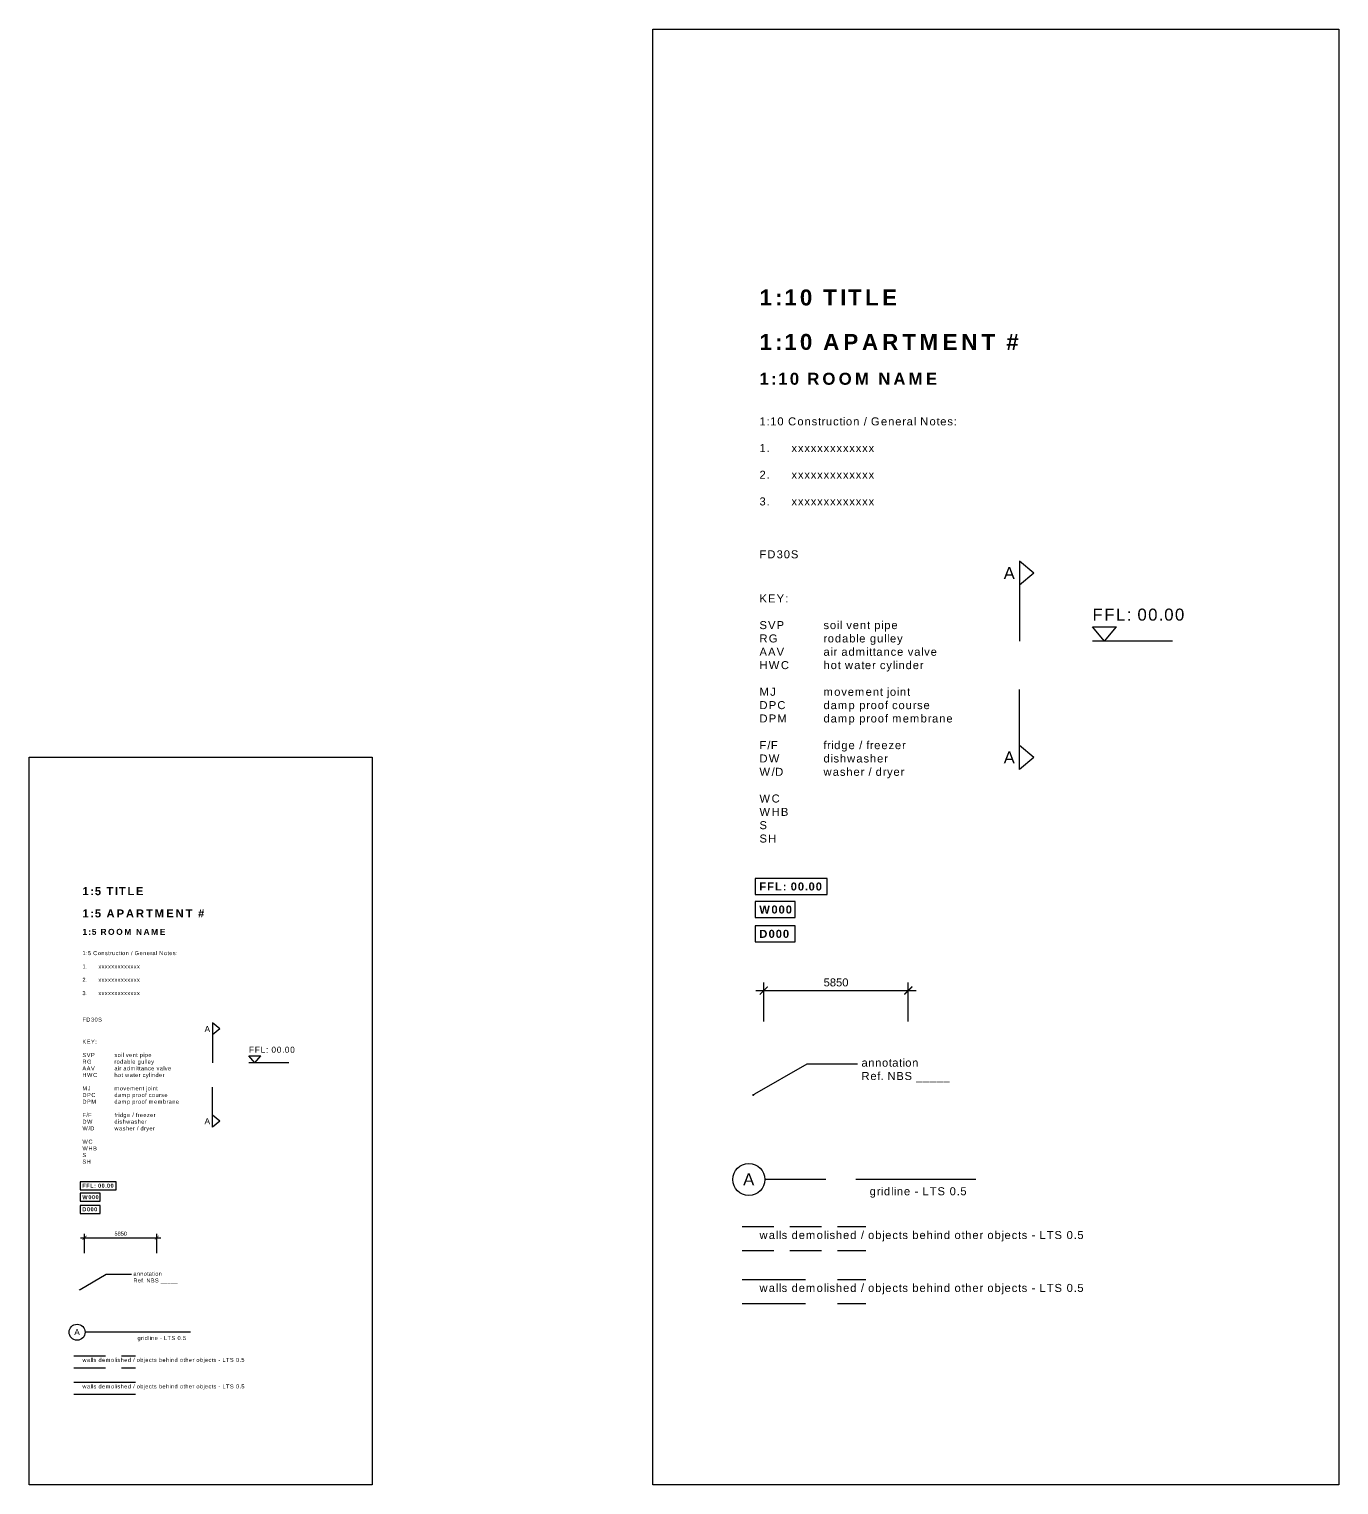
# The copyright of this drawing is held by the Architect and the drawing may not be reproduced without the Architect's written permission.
# Model space of a CAD drawing. Header units: millimetres. Extents: x 0 to 257100, y -5590 to 37493.
# Drawn here: x 0 to 3274, y 498 to 4136 of the extents above; entities that cross this region are included whole.
import ezdxf
from ezdxf import colors
from ezdxf.entities.mleader import LeaderData, LeaderLine
from ezdxf.math import Vec2, Vec3

# ---------------------------------------------------------------- set-up
doc = ezdxf.new("R2010")
doc.units = ezdxf.units.MM
doc.header["$LTSCALE"] = 25
doc.header["$MEASUREMENT"] = 0
for name, pattern in [('ACAD_ISO11W100', [33, 12, -3, 12, -3, 0, -3]), ('DASHED2', [9.525, 6.35, -3.175]), ('HIDDEN2', [4.7625, 3.175, -1.5875])]:
    doc.linetypes.add(name, pattern=pattern)
for name, color, linetype in [('02 - Titles', 7, 'Continuous'), ('03 - Grids', 8, 'ACAD_ISO11W100'), ('05 - General Notes', 6, 'Continuous'), ('06 - Room Names', 2, 'Continuous'), ('07 - Dimensions', 6, 'Continuous'), ('20 - Existing Walls', 2, 'Continuous'), ('21 - New Walls', 4, 'Continuous')]:
    doc.layers.add(name, color=color, linetype=linetype)
doc.styles.add('GENERATED_STYLE_1', font='arial.ttf')
doc.styles.add('GENERATED_STYLE_7', font='arialbd.ttf')
doc.styles.get("Standard").update_dxf_attribs({"font": 'arial.ttf'})
doc.dimstyles.new('Dimstyle_6', dxfattribs={"dimtxt": 100, "dimasz": 100, "dimexe": 0.18, "dimexo": 0, "dimgap": 25, "dimtad": 1, "dimtih": 1, "dimtoh": 1, "dimdec": 0, "dimzin": 0, "dimdsep": 46, "dimtxsty": 'GENERATED_STYLE_1', "dimblk": 'ARCHTICK', "dimcen": 0.09, "dimclrd": 256, "dimclre": 256, "dimclrt": 256, "dimazin": 0, "dimtfac": 1, "dimtdec": 0, "dimtmove": 2, "dimatfit": 3, "dimfxl": 1, "dimtolj": 1, "dimtzin": 0, "dimlwd": -1, "dimlwe": -1, "dimarcsym": 0})

# ---------------------------------------------------------------- blocks, each defined once
blk = doc.blocks.new('_ArchTick')
at = {"color": 0, "linetype": 'ByBlock', "const_width": 0.15}
blk.add_lwpolyline([(-0.5, -0.5), (0.5, 0.5)], dxfattribs=at)
blk = doc.blocks.new('*D19')
at = {"layer": '07 - Dimensions', "transparency": 16777216}
for p, q in [((1836.7, 1656.3), (1836.7, 1753.3)), ((2197.9, 1656.3), (2197.9, 1753.3)), ((1816.7, 1733.3), (2217.9, 1733.3))]:
    blk.add_line(p, q, dxfattribs=at)
at = {"layer": 'Defpoints', "color": 0, "linetype": 'Continuous', "transparency": 16777216}
for p in [(2197.9, 1733.3), (1836.7, 1656.3), (2197.9, 1656.3)]:
    blk.add_point(p, dxfattribs=at)
at = {"layer": '07 - Dimensions', "linetype": 'Continuous', "transparency": 16777216, "xscale": 20, "yscale": 20, "zscale": 20, "rotation": 180}
blk.add_blockref('_ArchTick', (1836.7, 1733.3), dxfattribs=at)
at = {"layer": '07 - Dimensions', "linetype": 'Continuous', "transparency": 16777216, "xscale": 20, "yscale": 20, "zscale": 20}
blk.add_blockref('_ArchTick', (2197.9, 1733.3), dxfattribs=at)
at = {"layer": '07 - Dimensions', "linetype": 'Continuous', "transparency": 16777216, "insert": (2017.3, 1753.5), "char_height": 20, "attachment_point": 5, "style": 'GENERATED_STYLE_1'}
blk.add_mtext('\\A1;\\A1;5850', dxfattribs=at)
blk = doc.blocks.new('_Dot')
at = {"color": 0, "linetype": 'ByBlock', "lineweight": -2}
blk.add_line((-0.5, 0), (-1, 0), dxfattribs=at)
at = {"color": 0, "linetype": 'ByBlock', "const_width": 0.5}
blk.add_lwpolyline([(-0.25, 0, 1), (0.25, 0, 1)], format="xyb", close=True, dxfattribs=at)
blk = doc.blocks.new('*D16')
at = {"layer": '07 - Dimensions', "transparency": 16777216}
for p, q in [((128.7, 1115.5), (329.3, 1115.5)), ((138.7, 1077), (138.7, 1125.5)), ((319.3, 1077), (319.3, 1125.5))]:
    blk.add_line(p, q, dxfattribs=at)
at = {"layer": 'Defpoints', "color": 0, "linetype": 'Continuous', "transparency": 16777216}
for p in [(319.3, 1115.5), (138.7, 1077), (319.3, 1077)]:
    blk.add_point(p, dxfattribs=at)
at = {"layer": '07 - Dimensions', "linetype": 'Continuous', "transparency": 16777216, "xscale": 10, "yscale": 10, "zscale": 10, "rotation": 180}
blk.add_blockref('_ArchTick', (138.7, 1115.5), dxfattribs=at)
at = {"layer": '07 - Dimensions', "linetype": 'Continuous', "transparency": 16777216, "xscale": 10, "yscale": 10, "zscale": 10}
blk.add_blockref('_ArchTick', (319.3, 1115.5), dxfattribs=at)
at = {"layer": '07 - Dimensions', "linetype": 'Continuous', "transparency": 16777216, "insert": (229, 1125.6), "char_height": 10, "attachment_point": 5, "style": 'GENERATED_STYLE_1'}
blk.add_mtext('\\A1;\\A1;5850', dxfattribs=at)

msp = doc.modelspace()

# ---------------------------------------------------------------- linework, layer by layer
at = {"layer": '03 - Grids'}
for p, q in [((2366.6, 1260.9), (1839.3, 1260.9)), ((403.7, 879.3), (140, 879.3))]:
    msp.add_line(p, q, dxfattribs=at)
at = {"layer": '03 - Grids', "color": 7, "linetype": 'Continuous'}
for centre, radius in [((1799.3, 1260.9), 40), ((120, 879.3), 20)]:
    msp.add_circle(centre, radius, dxfattribs=at)
at = {"layer": '05 - General Notes', "color": 6}
for points in [[(3274.4, 497.7), (1559.3, 497.7), (1559.3, 4136.4), (3274.4, 4136.4)], [(857.5, 497.7), (0, 497.7), (0, 2317), (857.5, 2317)]]:
    msp.add_lwpolyline(points, close=True, dxfattribs=at)
at = {"layer": '05 - General Notes', "color": 8}
for points in [[(1815.4, 1973.4), (1995.4, 1973.4), (1995.4, 2013.4), (1815.4, 2013.4)], [(1815.4, 1915.8), (1915.4, 1915.8), (1915.4, 1955.8), (1815.4, 1955.8)], [(1815.4, 1855), (1915.4, 1855), (1915.4, 1895), (1815.4, 1895)], [(128, 1235.5), (218, 1235.5), (218, 1255.5), (128, 1255.5)], [(128, 1206.8), (178, 1206.8), (178, 1226.8), (128, 1226.8)], [(128, 1176.4), (178, 1176.4), (178, 1196.4), (128, 1196.4)]]:
    msp.add_lwpolyline(points, close=True, dxfattribs=at)
at = {"layer": '07 - Dimensions'}
for p, q in [((2476.3, 2806.7), (2476.3, 2606.7)), ((2658.3, 2642.5), (2718.3, 2642.5)), ((2858.3, 2606.7), (2658.3, 2606.7)), ((2476.3, 2286), (2476.3, 2486)), ((458.5, 1652.2), (458.5, 1552.2)), ((549.5, 1570.1), (579.5, 1570.1)), ((649.5, 1552.2), (549.5, 1552.2)), ((458.5, 1391.8), (458.5, 1491.8))]:
    msp.add_line(p, q, dxfattribs=at)
at = {"layer": '07 - Dimensions', "color": 4}
for p, q in [((2512, 2776.7), (2476.3, 2806.7)), ((2512, 2776.7), (2476.3, 2746.7)), ((2688.3, 2606.7), (2658.3, 2642.5)), ((2688.3, 2606.7), (2718.3, 2642.5)), ((2512, 2316), (2476.3, 2346)), ((2512, 2316), (2476.3, 2286)), ((476.4, 1637.2), (458.5, 1652.2)), ((476.4, 1637.2), (458.5, 1622.2)), ((564.5, 1552.2), (549.5, 1570.1)), ((564.5, 1552.2), (579.5, 1570.1)), ((476.4, 1406.8), (458.5, 1421.8)), ((476.4, 1406.8), (458.5, 1391.8))]:
    msp.add_line(p, q, dxfattribs=at)
at = {"layer": '20 - Existing Walls', "color": 8, "linetype": 'HIDDEN2'}
for p, q in [((1782.5, 1143.3), (2091.8, 1143.3)), ((1782.5, 1083.3), (2091.8, 1083.3)), ((111.6, 820.5), (266.3, 820.5)), ((111.6, 790.5), (266.3, 790.5))]:
    msp.add_line(p, q, dxfattribs=at)
at = {"layer": '21 - New Walls', "color": 1, "linetype": 'DASHED2'}
for p, q in [((1782.5, 1011), (2091.8, 1011)), ((1782.5, 951), (2091.8, 951)), ((111.6, 754.4), (266.3, 754.4)), ((111.6, 724.4), (266.3, 724.4))]:
    msp.add_line(p, q, dxfattribs=at)

# ---------------------------------------------------------------- texts
at = {"layer": '02 - Titles', "attachment_point": 1, "style": 'GENERATED_STYLE_7'}
for s, width, insert, char_height in [('{\\T1.25;1:10 TITLE }', 625.424, (1825.9, 3485.6), 40), ('{\\T1.25;1:5 TITLE }', 231.278, (133.3, 1991.7), 20)]:
    msp.add_mtext_dynamic_manual_height_columns(s, width=width, gutter_width=12.5, heights=[0], dxfattribs=dict(at, insert=insert, char_height=char_height))
at = {"layer": '03 - Grids', "attachment_point": 1, "style": 'GENERATED_STYLE_7'}
for insert, char_height in [((1785, 1276.4), 30), ((112.8, 887), 15)]:
    msp.add_mtext_dynamic_manual_height_columns('{\\fArial|b0|i0|c0|p34;\\T1.15;A\\fArial|b1|i0|c0|p34;\\P\\T1.25; }', width=934.828, gutter_width=12.5, heights=[0], dxfattribs=dict(at, insert=insert, char_height=char_height))
at = {"layer": '05 - General Notes', "style": 'GENERATED_STYLE_7'}
for s, width, insert, char_height, attachment_point in [('{\\fArial|b0|i0|c0|p34;\\T1.15;1:10 Construction / General Notes:\\P\\P1.^Ixxxxxxxxxxxxx\\P\\P2.^Ixxxxxxxxxxxxx\\P\\P3.^Ixxxxxxxxxxxxx\\P\\P\\P\\P\\fArial|b1|i0|c0|p34;\\T1.25; }', 765.804, (1825.9, 3165.9), 20, 1), ('{\\fArial|b0|i0|c0|p34;\\T1.15;FD30S\\fArial|b1|i0|c0|p34;\\T1.25; }', 339.502, (1825.9, 2833.7), 20, 1), ('{\\fArial|b0|i0|c0|p34;\\T1.15;A\\fArial|b1|i0|c0|p34;\\T1.25; }', 172.758, (2436.3, 2776.7), 30, 4), ('{\\fArial|b0|i0|c0|p34;\\T1.15;KEY:\\P\\PSVP^I^Isoil vent pipe\\PRG^I^Irodable gulley\\PAAV^I^Iair admittance valve\\PHWC^I^Ihot water cylinder\\P\\PMJ^I^Imovement joint\\PDPC^I^Idamp proof course\\PDPM^I^Idamp proof membrane\\P\\PF/F^I^Ifridge / freezer\\PDW^I^Idishwasher\\PW/D^I^Iwasher / dryer\\P\\PWC\\PWHB\\PS\\PSH}', 544.1, (1825.9, 2723.4), 20, 1), ('{\\fArial|b0|i0|c0|p34;\\T1.15;FFL: 00.00\\fArial|b1|i0|c0|p34;\\T1.25; }', 379.796, (2658.3, 2657.5), 30, 7), ('{\\fArial|b0|i0|c0|p34;\\T1.15;A\\fArial|b1|i0|c0|p34;\\T1.25; }', 118.54, (2436.3, 2316), 30, 4), ('{\\T1.15;FFL: 00.00\\P\\T1.25; }', 162.739, (1825.4, 2003.4), 20, 1), ('{\\T1.15;W000\\P\\T1.25; }', 101.496, (1825.4, 1945.8), 20, 1), ('{\\T1.15;D000\\P\\T1.25; }', 94.517, (1825.4, 1885), 20, 1), ('{\\fArial|b0|i0|c0|p34;\\T1.15;1:5 Construction / General Notes:\\P\\P1.^Ixxxxxxxxxxxxx\\P\\P2.^Ixxxxxxxxxxxxx\\P\\P3.^Ixxxxxxxxxxxxx\\P\\P\\P\\P\\fArial|b1|i0|c0|p34;\\T1.25; }', 275.317, (133.3, 1831.8), 10, 1), ('{\\fArial|b0|i0|c0|p34;\\T1.15;FD30S\\fArial|b1|i0|c0|p34;\\T1.25; }', 339.502, (133.3, 1665.7), 10, 1), ('{\\fArial|b0|i0|c0|p34;\\T1.15;A\\fArial|b1|i0|c0|p34;\\T1.25; }', 23.911, (438.5, 1637.2), 15, 4), ('{\\fArial|b0|i0|c0|p34;\\T1.15;KEY:\\P\\PSVP^I^Isoil vent pipe\\PRG^I^Irodable gulley\\PAAV^I^Iair admittance valve\\PHWC^I^Ihot water cylinder\\P\\PMJ^I^Imovement joint\\PDPC^I^Idamp proof course\\PDPM^I^Idamp proof membrane\\P\\PF/F^I^Ifridge / freezer\\PDW^I^Idishwasher\\PW/D^I^Iwasher / dryer\\P\\PWC\\PWHB\\PS\\PSH}', 263.346, (133.3, 1610.5), 10, 1), ('{\\fArial|b0|i0|c0|p34;\\T1.15;FFL: 00.00\\fArial|b1|i0|c0|p34;\\T1.25; }', 141.63, (549.5, 1577.6), 15, 7), ('{\\fArial|b0|i0|c0|p34;\\T1.15;A\\fArial|b1|i0|c0|p34;\\T1.25; }', 27.221, (438.5, 1406.8), 15, 4), ('{\\T1.15;FFL: 00.00\\P\\T1.25; }', 81.053, (133, 1250.5), 10, 1), ('{\\fArial|b0|i0|c0|p34;\\T1.15;gridline - LTS 0.5}', 533.43, (2101.3, 1241.6), 20, 1), ('{\\T1.15;W000\\P\\T1.25; }', 42.247, (133, 1221.8), 10, 1), ('{\\T1.15;D000\\P\\T1.25; }', 40.879, (133, 1191.4), 10, 1), ('{\\fArial|b0|i0|c0|p34;\\T1.15;walls demolished / objects behind other objects - LTS 0.5}', 916.92, (1825.9, 1132.2), 20, 1), ('{\\fArial|b0|i0|c0|p34;\\T1.15;walls demolished / objects behind other objects - LTS 0.5}', 1110.18, (1825.9, 1000), 20, 1), ('{\\fArial|b0|i0|c0|p34;\\T1.15;gridline - LTS 0.5}', 154.604, (271, 869.7), 10, 1), ('{\\fArial|b0|i0|c0|p34;\\T1.15;walls demolished / objects behind other objects - LTS 0.5}', 455.67, (133.3, 815), 10, 1), ('{\\fArial|b0|i0|c0|p34;\\T1.15;walls demolished / objects behind other objects - LTS 0.5}', 434.685, (133.3, 748.8), 10, 1)]:
    msp.add_mtext_dynamic_manual_height_columns(s, width=width, gutter_width=12.5, heights=[0], dxfattribs=dict(at, insert=insert, char_height=char_height, attachment_point=attachment_point))
at = {"layer": '06 - Room Names', "attachment_point": 1, "style": 'GENERATED_STYLE_7'}
for s, width, insert, char_height in [('{\\T1.25;1:10 APARTMENT # }', 834.547, (1825.9, 3374.5), 40), ('{\\T1.25;1:10 ROOM NAME }', 675.41, (1825.9, 3277.4), 30), ('{\\T1.25;1:5 APARTMENT # }', 390.385, (133.3, 1936.1), 20), ('{\\T1.25;1:5 ROOM NAME }', 290.943, (133.3, 1887.5), 15)]:
    msp.add_mtext_dynamic_manual_height_columns(s, width=width, gutter_width=12.5, heights=[0], dxfattribs=dict(at, insert=insert, char_height=char_height))

# ---------------------------------------------------------------- dimensions: what is measured, and where the dimension line sits
at = {"layer": '07 - Dimensions', "linetype": 'Continuous'}
for base, p1, p2, override, picture, middle in [((2197.9, 1733.3), (1836.7, 1656.3), (2197.9, 1656.3), {"dimtxt": 20, "dimasz": 20, "dimexe": 20, "dimgap": 10, "dimtad": 2, "dimtih": 0, "dimdle": 20, "dimse1": 0, "dimclrd": 256, "dimclre": 256, "dimclrt": 256, "dimfxlon": 0, "dimlwd": 65535, "dimlwe": 65535}, '*D19', (2017.3, 1753.5)), ((319.3, 1115.5), (138.7, 1077), (319.3, 1077), {"dimtxt": 10, "dimasz": 10, "dimexe": 10, "dimgap": 5, "dimtad": 2, "dimtih": 0, "dimdle": 10, "dimse1": 0, "dimclrd": 256, "dimclre": 256, "dimclrt": 256, "dimfxlon": 0, "dimlwd": 65535, "dimlwe": 65535}, '*D16', (229, 1125.6))]:
    dim = msp.add_linear_dim(base=base, p1=p1, p2=p2, text='\\A1;5850', dimstyle='Dimstyle_6', override=override, dxfattribs=at)
    dim.commit()
    dim.dimension.update_dxf_attribs({"geometry": picture, "text_midpoint": middle})

# ---------------------------------------------------------------- leaders
at = {"layer": '05 - General Notes'}
ml = msp.add_multileader_mtext('Standard', dxfattribs=at)
ml.set_content('\\pxsm1;{\\fArial|b0|i0|c0|p34;\\T1.1;annotation\\PRef. NBS _____}', color=256)
ml.set_leader_properties()
ml.set_arrow_properties(name='DOT')
ml.build(insert=Vec2(0, 0))
ml.multileader.update_dxf_attribs({"dogleg_length": 0.36, "arrow_head_size": 5})
ctx = ml.context
ctx.base_point, ctx.char_height, ctx.arrow_head_size, ctx.landing_gap_size, ctx.plane_origin = Vec3(2070.9, 1550.2), 20, 5, 10, Vec3(1705.3, 1502)
notes = []
notes.append((ctx, [(0, (1, 1, 0), (1944.9, 1550.2), (1, 0), 126, [(0, [(1810.2, 1472.4)], 0, [])])]))
ctx.mtext.insert, ctx.mtext.line_spacing_factor, ctx.mtext.flow_direction = Vec3(2080.9, 1563), 0.6, 5
ml = msp.add_multileader_mtext('Standard', dxfattribs=at)
ml.set_content('\\pxsm1;{\\fArial|b0|i0|c0|p34;\\T1.1;annotation\\PRef. NBS _____}', color=256)
ml.set_leader_properties()
ml.set_arrow_properties(name='DOT')
ml.build(insert=Vec2(0, 0))
ml.multileader.update_dxf_attribs({"dogleg_length": 0.36, "arrow_head_size": 2.5})
ctx = ml.context
ctx.base_point, ctx.char_height, ctx.arrow_head_size, ctx.landing_gap_size, ctx.plane_origin = Vec3(255.8, 1024), 10, 2.5, 5, Vec3(73, 999.8)
notes.append((ctx, [(0, (1, 1, 0), (192.8, 1024), (1, 0), 63, [(0, [(125.5, 985.1)], 0, [])])]))
ctx.mtext.insert, ctx.mtext.line_spacing_factor, ctx.mtext.flow_direction = Vec3(260.8, 1030.3), 0.6, 5
for ctx, leaders in notes:
    for number, flags, end, landing, length, lines in leaders:
        leader = LeaderData()
        leader.index, (leader.has_last_leader_line, leader.has_dogleg_vector, leader.attachment_direction) = number, flags
        leader.last_leader_point, leader.dogleg_vector, leader.dogleg_length = Vec3(end), Vec3(landing), length
        for number, points, colour, breaks in lines:
            line = LeaderLine()
            line.index, line.vertices, line.color, line.breaks = number, Vec3.list(points), colors.encode_raw_color(colour), breaks
            leader.lines.append(line)
        ctx.leaders.append(leader)

doc.saveas('drawing.dxf')
